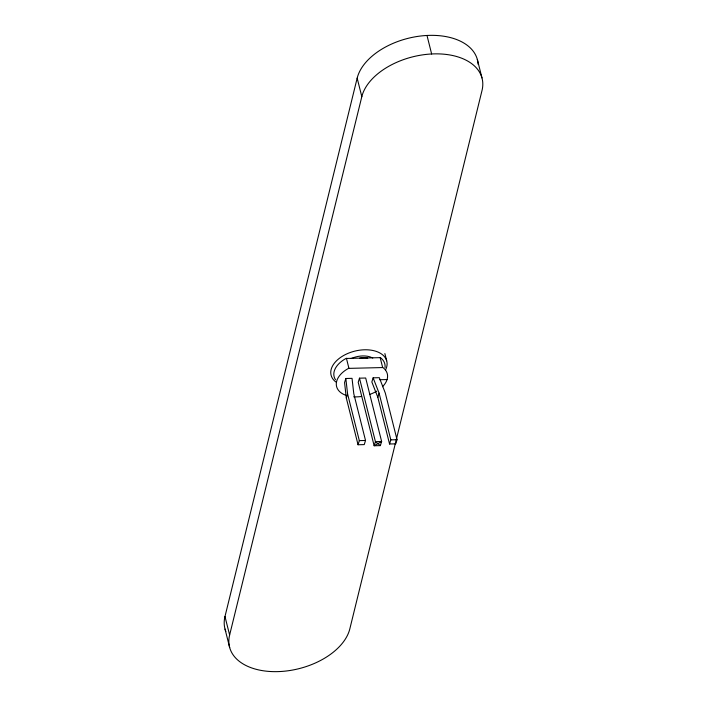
<?xml version="1.0" encoding="UTF-8"?>
<svg xmlns="http://www.w3.org/2000/svg" width="707" height="707" viewBox="0 0 707 707"><rect width="100%" height="100%" fill="white"/><g stroke="black" fill="none" stroke-linecap="round" stroke-linejoin="round"><path stroke-width="1.06" d="M225.833 631.457A62.048 37.86 -14.1 0 1 224.976 616.539L357.168 78.15A62.048 37.86 -14.1 0 1 421.054 35.96A62.048 37.86 -14.1 0 1 478.118 64.293M426.993 35.465L431.641 53.971A62.048 37.86 -14.1 0 1 482.024 90.461L349.832 628.85A62.048 37.86 -14.1 0 1 280.007 671.535A62.048 37.86 -14.1 0 1 229.625 635.045L361.816 96.656L357.168 78.15M345.838 378.492L344.565 382.62L346.315 398.05L358.051 444.756L364.246 444.606L365.519 440.479L353.792 393.772L352.033 378.342L345.838 378.492L347.588 393.923L359.324 440.629L358.051 444.756M346.315 398.05L347.588 393.923M359.483 378.165L358.21 382.293L374.153 445.764L380.357 445.613L381.63 441.486L365.687 378.015L359.483 378.165L375.426 441.636L374.153 445.764L381.63 441.486L375.426 441.636L380.357 445.613M373.128 377.838L371.855 381.966L377.83 397.29L389.557 443.996L395.761 443.846L397.034 439.719L385.297 393.012L379.332 377.688L373.128 377.838L379.093 393.163L390.83 439.869L389.557 443.996M377.83 397.29L379.093 393.163M385.023 367.543A26.132 15.943 -14.1 0 0 380.41 357.636L346.015 358.467A26.132 15.943 -14.1 0 0 335.745 367.702L335.18 368.745A26.132 15.943 -14.1 0 0 335.48 379.703M382.487 386.72A26.132 15.943 -14.1 0 0 382.894 367.552L348.507 368.382A26.132 15.943 -14.1 0 0 345.334 395.098M379.739 379.73L387.065 379.553M359.324 440.629L365.519 440.479M390.83 439.869L397.034 439.719M477.313 59.397L481.962 77.894M384.864 353.544L386.676 360.773M380.136 357.45L382.62 367.366M346.412 358.263L348.896 368.179M224.976 616.539L229.625 635.045M225.038 629.106L229.687 647.603M376.734 391.157A26.132 15.943 -14.1 0 1 369.531 394.506M361.595 396.459A26.132 15.943 -14.1 0 1 353.686 396.813M359.713 358.157A19.363 11.816 -14.1 0 1 367.781 358.131M351.185 358.529A19.098 11.657 -14.1 0 1 371.078 357.238M371.944 357.601A19.098 11.657 -14.1 0 1 372.766 358.016M335.913 382.001A28.713 17.525 -14.1 0 1 354.905 351.096A28.713 17.525 -14.1 0 1 385.607 369.796M361.816 96.656A62.048 37.86 -14.1 0 1 431.641 53.971"/></g></svg>
